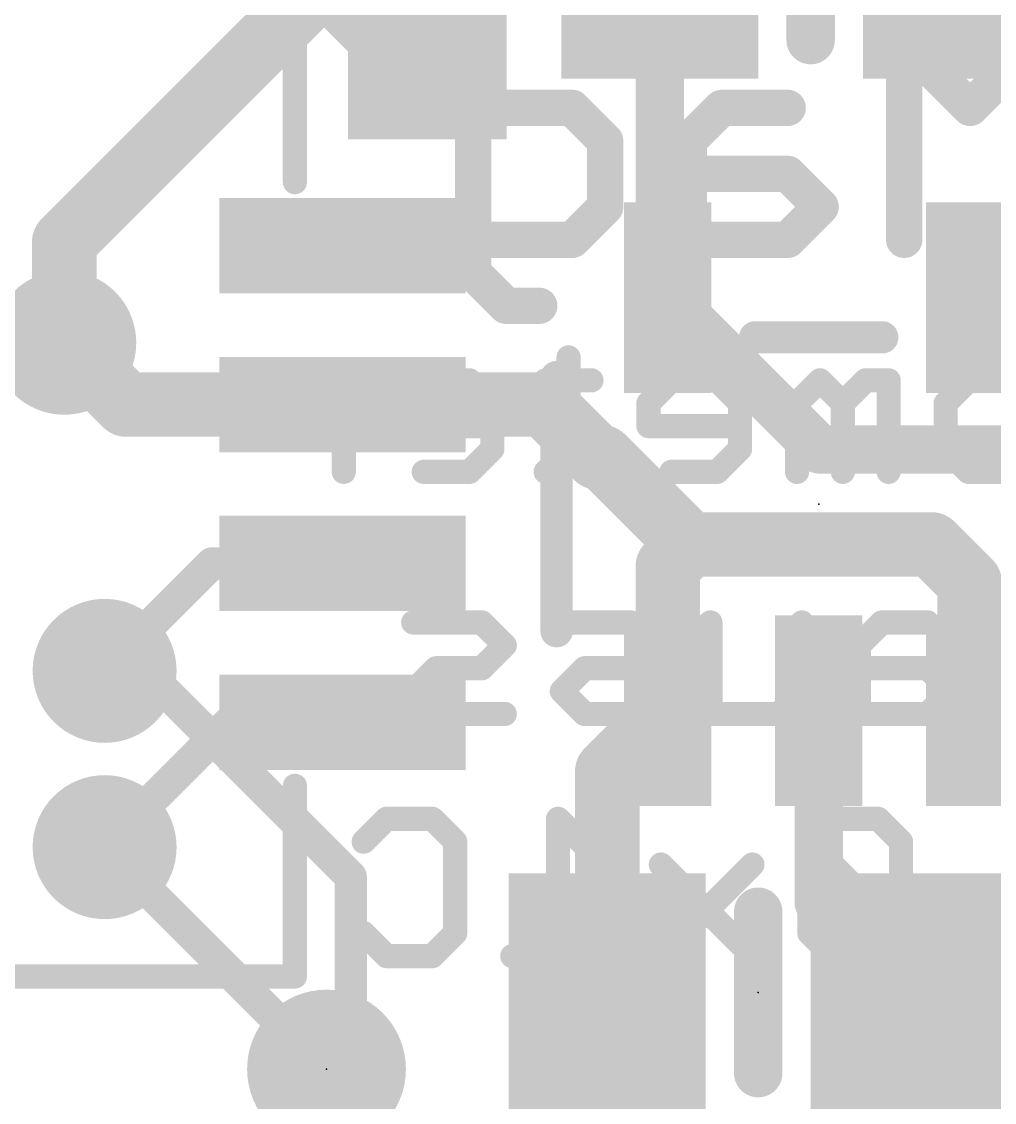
# Model space of a CAD drawing. Extents: x -0.1 to 25.5, y -0.1 to 17.9.
# Drawn here: x 3.03 to 9.16, y 5 to 11.8 of the extents above; entities that cross this region are included whole.
import ezdxf

# ---------------------------------------------------------------- set-up
doc = ezdxf.new("R2010")
doc.units = 0
for name, color, linetype in [('1', 12, 'CONTINUOUS'), ('16', 5, 'CONTINUOUS'), ('18', 110, 'CONTINUOUS'), ('21', 40, 'CONTINUOUS'), ('22', 6, 'CONTINUOUS'), ('23', 40, 'CONTINUOUS')]:
    doc.layers.add(name, color=color, linetype=linetype)

# ---------------------------------------------------------------- blocks, each defined once
blk = doc.blocks.new('RECT')
blk.add_solid([(-0.5, -0.5), (0.5, -0.5), (-0.5, 0.5), (0.5, 0.5)])
blk = doc.blocks.new('PIE')
at = {"const_width": 0.5}
blk.add_lwpolyline([(0, -0.25, 1), (0, 0.25, 1), (0, -0.25)], format="xyb", dxfattribs=at)
blk = doc.blocks.new('ROUNDV')
at = {"const_width": 0.5}
blk.add_lwpolyline([(0, -0.25, 1), (0, 0.25, 1), (0, -0.25)], format="xyb", dxfattribs=at)

msp = doc.modelspace()

# ---------------------------------------------------------------- linework, layer by layer
at = {"layer": '1'}
for points, const_width in [([(4.306, 12.573), (5.283, 11.596)], 0.254), ([(7.051, 10.1139), (7.051, 12.192)], 0.3048), ([(8.951, 12.192), (9.332, 11.811)], 0.3048), ([(5.283, 11.596), (5.588, 11.596)], 0.254), ([(7.1018, 10.0631), (7.051, 10.1139)], 0.3048), ([(7.1018, 10.0631), (8.0574, 9.1075)], 0.3048), ([(3.691, 9.39), (3.302, 9.779)], 0.4064), ([(5.054, 9.39), (3.691, 9.39)], 0.4064), ([(5.054, 9.39), (6.3252, 9.39)], 0.4064), ([(6.3252, 9.39), (6.6585, 9.0567)], 0.4064), ([(6.6585, 9.0567), (6.6913, 9.0567)], 0.4064), ([(6.6913, 9.0567), (7.239, 8.509)], 0.4064), ([(8.0574, 9.1075), (9.2685, 9.1075)], 0.3048), ([(9.779, 8.597), (9.2685, 9.1075)], 0.3048), ([(7.239, 8.509), (7.1018, 8.3718)], 0.4064), ([(8.763, 8.509), (7.239, 8.509)], 0.4064), ([(9.0018, 8.2702), (8.763, 8.509)], 0.4064), ([(7.1018, 8.3718), (7.1018, 7.4629)], 0.4064), ([(4.2324, 8.39), (3.556, 7.7136)], 0.2032), ([(5.054, 8.39), (4.2324, 8.39)], 0.2032), ([(9.0018, 7.4629), (9.0018, 8.2702)], 0.4064), ([(6.7208, 7.0819), (7.1018, 7.4629)], 0.4064), ([(8.0518, 7.4629), (8.0518, 6.2586)], 0.3048), ([(4.342, 7.39), (3.556, 6.604)], 0.2032), ([(5.054, 7.39), (4.342, 7.39)], 0.2032), ([(6.7208, 7.0819), (6.7208, 5.6896)], 0.4064), ([(8.0518, 6.2586), (8.6208, 5.6896)], 0.3048), ([(6.7208, 2.9108), (6.7208, 5.6896)], 0.4064)]:
    msp.add_lwpolyline(points, dxfattribs=dict(at, const_width=const_width))
for points, const_width in [([(5.283, 11.6595, 1), (5.283, 11.5325)], 0.127), ([(5.2381, 11.5511, 1), (5.3279, 11.6409)], 0.127), ([(5.588, 11.5325, 1), (5.588, 11.6595)], 0.127), ([(7.1049, 10.1678, 1), (6.9971, 10.06)], 0.1524), ([(7.1557, 10.117, 1), (7.0479, 10.0092)], 0.1524), ([(6.9748, 10.1139, 1), (7.1272, 10.1139)], 0.1524), ([(7.0479, 10.0092, 1), (7.1557, 10.117)], 0.1524), ([(3.3738, 9.8508, 1), (3.2302, 9.7072)], 0.2032), ([(3.691, 9.4916, 1), (3.691, 9.2884)], 0.2032), ([(5.054, 9.4916, 1), (5.054, 9.2884)], 0.2032), ([(5.054, 9.2884, 1), (5.054, 9.4916)], 0.2032), ([(6.397, 9.4618, 1), (6.2533, 9.3182)], 0.2032), ([(6.3252, 9.2884, 1), (6.3252, 9.4916)], 0.2032), ([(3.6192, 9.3182, 1), (3.7628, 9.4618)], 0.2032), ([(6.6585, 9.1583, 1), (6.6585, 8.9551)], 0.2032), ([(6.7631, 9.1285, 1), (6.6195, 8.9849)], 0.2032), ([(6.6913, 8.9551, 1), (6.6913, 9.1583)], 0.2032), ([(8.0574, 9.1837, 1), (8.0574, 9.0313)], 0.1524), ([(9.3224, 9.1614, 1), (9.2146, 9.0536)], 0.1524), ([(6.5866, 8.9849, 1), (6.7303, 9.1285)], 0.2032), ([(8.0035, 9.0536, 1), (8.1113, 9.1614)], 0.1524), ([(7.239, 8.6106, 1), (7.239, 8.4074)], 0.2032), ([(7.3108, 8.4372, 1), (7.1672, 8.5808)], 0.2032), ([(8.8348, 8.5808, 1), (8.6912, 8.4372)], 0.2032), ([(8.763, 8.4074, 1), (8.763, 8.6106)], 0.2032), ([(7.1672, 8.4372, 1), (7.3108, 8.5808)], 0.2032), ([(7.2034, 8.3718, 1), (7.0002, 8.3718)], 0.2032), ([(7.03, 8.4436, 1), (7.1736, 8.3)], 0.2032), ([(4.2324, 8.4408, 1), (4.2324, 8.3392)], 0.1016), ([(4.2683, 8.3541, 1), (4.1965, 8.4259)], 0.1016), ([(5.054, 8.3392, 1), (5.054, 8.4408)], 0.1016), ([(9.1034, 8.2702, 1), (8.9002, 8.2702)], 0.2032), ([(8.93, 8.1984, 1), (9.0736, 8.342)], 0.2032), ([(3.5201, 7.7495, 1), (3.5919, 7.6777)], 0.1016), ([(7.1736, 7.3911, 1), (7.03, 7.5347)], 0.2032), ([(7.0002, 7.4629, 1), (7.2034, 7.4629)], 0.2032), ([(8.128, 7.4629, 1), (7.9756, 7.4629)], 0.1524), ([(8.9002, 7.4629, 1), (9.1034, 7.4629)], 0.2032), ([(4.342, 7.4408, 1), (4.342, 7.3392)], 0.1016), ([(4.3779, 7.3541, 1), (4.3061, 7.4259)], 0.1016), ([(5.054, 7.3392, 1), (5.054, 7.4408)], 0.1016), ([(6.8224, 7.0819, 1), (6.6192, 7.0819)], 0.2032), ([(6.649, 7.1537, 1), (6.7926, 7.0101)], 0.2032), ([(3.5201, 6.6399, 1), (3.5919, 6.5681)], 0.1016), ([(8.1057, 6.3125, 1), (7.9979, 6.2047)], 0.1524), ([(7.9756, 6.2586, 1), (8.128, 6.2586)], 0.1524), ([(6.8224, 5.6896, 1), (6.6192, 5.6896)], 0.2032), ([(6.6192, 5.6896, 1), (6.8224, 5.6896)], 0.2032), ([(8.5669, 5.6357, 1), (8.6747, 5.7435)], 0.1524)]:
    msp.add_lwpolyline(points, format="xyb", dxfattribs=dict(at, const_width=const_width))
at = {"layer": '16'}
for points, const_width in [([(5.969, 13.081), (3.302, 10.414)], 0.4064), ([(3.302, 9.779), (3.302, 10.414)], 0.4064), ([(3.556, 7.7136), (3.81, 7.7136)], 0.2032), ([(5.1054, 6.4182), (3.81, 7.7136)], 0.2032), ([(3.556, 6.604), (4.699, 5.461)], 0.2032), ([(5.1054, 6.4182), (5.1054, 1.5653)], 0.2032), ([(4.699, 5.461), (4.699, 1.397)], 0.2032)]:
    msp.add_lwpolyline(points, dxfattribs=dict(at, const_width=const_width))
for points, const_width in [([(3.4036, 10.414, 1), (3.2004, 10.414)], 0.2032), ([(3.2302, 10.4858, 1), (3.3738, 10.3422)], 0.2032), ([(3.2004, 9.779, 1), (3.4036, 9.779)], 0.2032), ([(3.556, 7.7644, 1), (3.556, 7.6628)], 0.1016), ([(3.8459, 7.7495, 1), (3.7741, 7.6777)], 0.1016), ([(3.81, 7.6628, 1), (3.81, 7.7644)], 0.1016), ([(3.5919, 6.6399, 1), (3.5201, 6.5681)], 0.1016), ([(5.1562, 6.4182, 1), (5.0546, 6.4182)], 0.1016), ([(5.0695, 6.3823, 1), (5.1413, 6.4541)], 0.1016), ([(4.7498, 5.461, 1), (4.6482, 5.461)], 0.1016), ([(4.6631, 5.4251, 1), (4.7349, 5.4969)], 0.1016)]:
    msp.add_lwpolyline(points, format="xyb", dxfattribs=dict(at, const_width=const_width))
at = {"layer": '21'}
for points, const_width in [([(8.001, 12.7), (8.001, 11.684)], 0.3048), ([(4.754, 11.89), (4.754, 10.79)], 0.1524), ([(7.6518, 9.813), (8.4518, 9.813)], 0.2032), ([(6.4018, 9.563), (6.4018, 7.963)], 0.2032), ([(4.754, 6.99), (4.754, 5.79)], 0.1524), ([(7.6708, 6.1976), (7.6708, 5.1816)], 0.3048), ([(4.754, 5.79), (2.154, 5.79)], 0.1524)]:
    msp.add_lwpolyline(points, dxfattribs=dict(at, const_width=const_width))
for points, const_width in [([(7.9248, 11.684, 1), (8.0772, 11.684)], 0.1524), ([(4.7159, 10.79, 1), (4.7921, 10.79)], 0.0762), ([(7.6518, 9.8638, 1), (7.6518, 9.7622)], 0.1016), ([(8.4518, 9.7622, 1), (8.4518, 9.8638)], 0.1016), ([(6.4526, 9.563, 1), (6.351, 9.563)], 0.1016), ([(6.351, 7.963, 1), (6.4526, 7.963)], 0.1016), ([(4.7921, 6.99, 1), (4.7159, 6.99)], 0.0762), ([(7.747, 6.1976, 1), (7.5946, 6.1976)], 0.1524), ([(4.754, 5.7519, 1), (4.754, 5.8281)], 0.0762), ([(4.7159, 5.79, 1), (4.7921, 5.79)], 0.0762), ([(7.5946, 5.1816, 1), (7.747, 5.1816)], 0.1524)]:
    msp.add_lwpolyline(points, format="xyb", dxfattribs=dict(at, const_width=const_width))
at = {"layer": '22'}
for points, const_width in [([(8.6472, 11.6724, 1), (8.5329, 11.6724)], 0.1143), ([(8.6305, 11.7128, 1), (8.5497, 11.632)], 0.1143), ([(5.9342, 11.2571, 1), (5.8199, 11.2571)], 0.1143), ([(5.8771, 11.3143, 1), (5.8771, 11.2)], 0.1143), ([(6.5403, 11.2976, 1), (6.4595, 11.2167)], 0.1143), ([(6.4999, 11.2, 1), (6.4999, 11.3143)], 0.1143), ([(7.4412, 11.3143, 1), (7.4412, 11.2)], 0.1143), ([(7.4816, 11.2167, 1), (7.4008, 11.2976)], 0.1143), ([(7.8564, 11.2, 1), (7.8564, 11.3143)], 0.1143), ([(8.9649, 11.2976, 1), (9.0457, 11.2167)], 0.1143), ([(8.9649, 11.2167, 1), (9.0457, 11.2976)], 0.1143), ([(6.7647, 11.0495, 1), (6.6504, 11.0495)], 0.1143), ([(7.2907, 11.0495, 1), (7.1764, 11.0495)], 0.1143), ([(6.6671, 11.0091, 1), (6.7479, 11.0899)], 0.1143), ([(7.1932, 11.0899, 1), (7.274, 11.0091)], 0.1143), ([(7.2336, 10.8991, 1), (7.2336, 10.7848)], 0.1143), ([(7.8968, 10.8823, 1), (7.816, 10.8015)], 0.1143), ([(7.8564, 10.7848, 1), (7.8564, 10.8991)], 0.1143), ([(6.7479, 10.5939, 1), (6.6671, 10.6747)], 0.1143), ([(8.1044, 10.5939, 1), (8.0236, 10.6747)], 0.1143), ([(6.6504, 10.6343, 1), (6.7647, 10.6343)], 0.1143), ([(8.0236, 10.5939, 1), (8.1044, 10.6747)], 0.1143), ([(5.8771, 10.4839, 1), (5.8771, 10.3696)], 0.1143), ([(6.4595, 10.4671, 1), (6.5403, 10.3863)], 0.1143), ([(6.4999, 10.3696, 1), (6.4999, 10.4839)], 0.1143), ([(7.2336, 10.4839, 1), (7.2336, 10.3696)], 0.1143), ([(7.1764, 10.4267, 1), (7.2907, 10.4267)], 0.1143), ([(7.816, 10.4671, 1), (7.8968, 10.3863)], 0.1143), ([(7.8564, 10.3696, 1), (7.8564, 10.4839)], 0.1143), ([(8.5329, 10.4267, 1), (8.6472, 10.4267)], 0.1143), ([(5.8199, 10.2191, 1), (5.9342, 10.2191)], 0.1143), ([(5.9175, 10.2595, 1), (5.8367, 10.1787)], 0.1143), ([(6.0847, 10.0686, 1), (6.0847, 9.9543)], 0.1143), ([(6.0443, 9.9711, 1), (6.1251, 10.0519)], 0.1143), ([(6.2923, 9.9543, 1), (6.2923, 10.0686)], 0.1143), ([(6.5149, 9.6865, 1), (6.4387, 9.6865)], 0.0762), ([(4.6295, 9.5805, 1), (4.6295, 9.5043)], 0.0762), ([(4.8005, 9.5694, 1), (4.7466, 9.5155)], 0.0762), ([(4.7736, 9.5043, 1), (4.7736, 9.5805)], 0.0762), ([(5.0998, 9.5424, 1), (5.0236, 9.5424)], 0.0762), ([(5.5651, 9.5805, 1), (5.5651, 9.5043)], 0.0762), ([(5.592, 9.5155, 1), (5.5381, 9.5694)], 0.0762), ([(5.8801, 9.5694, 1), (5.8262, 9.5155)], 0.0762), ([(5.8532, 9.5043, 1), (5.8532, 9.5805)], 0.0762), ([(6.3328, 9.5805, 1), (6.3328, 9.5043)], 0.0762), ([(6.6209, 9.5043, 1), (6.6209, 9.5805)], 0.0762), ([(7.1242, 9.5805, 1), (7.1242, 9.5043)], 0.0762), ([(7.1512, 9.5155, 1), (7.0973, 9.5694)], 0.0762), ([(7.4393, 9.5694, 1), (7.3854, 9.5155)], 0.0762), ([(7.4124, 9.5043, 1), (7.4124, 9.5805)], 0.0762), ([(8.0867, 9.5694, 1), (8.0328, 9.5155)], 0.0762), ([(8.0867, 9.5155, 1), (8.0328, 9.5694)], 0.0762), ([(8.3479, 9.5805, 1), (8.3479, 9.5043)], 0.0762), ([(8.3748, 9.5155, 1), (8.3209, 9.5694)], 0.0762), ([(8.53, 9.5424, 1), (8.4538, 9.5424)], 0.0762), ([(8.4919, 9.5043, 1), (8.4919, 9.5805)], 0.0762), ([(8.9953, 9.5805, 1), (8.9953, 9.5043)], 0.0762), ([(9.0222, 9.5155, 1), (8.9683, 9.5694)], 0.0762), ([(5.4591, 9.3984, 1), (5.3829, 9.3984)], 0.0762), ([(5.3941, 9.4253, 1), (5.4479, 9.3714)], 0.0762), ([(6.0353, 9.3984, 1), (5.9591, 9.3984)], 0.0762), ([(5.9703, 9.3714, 1), (6.0242, 9.4253)], 0.0762), ([(6.9532, 9.4253, 1), (7.0071, 9.3714)], 0.0762), ([(7.0183, 9.3984, 1), (6.9421, 9.3984)], 0.0762), ([(7.5945, 9.3984, 1), (7.5183, 9.3984)], 0.0762), ([(7.5295, 9.3714, 1), (7.5834, 9.4253)], 0.0762), ([(7.9538, 9.3984, 1), (7.8776, 9.3984)], 0.0762), ([(7.8888, 9.4253, 1), (7.9427, 9.3714)], 0.0762), ([(8.2419, 9.3984, 1), (8.1657, 9.3984)], 0.0762), ([(8.1769, 9.4253, 1), (8.2308, 9.3714)], 0.0762), ([(8.1769, 9.3714, 1), (8.2308, 9.4253)], 0.0762), ([(8.8893, 9.3984, 1), (8.8131, 9.3984)], 0.0762), ([(8.8243, 9.4253, 1), (8.8782, 9.3714)], 0.0762), ([(5.421, 9.2924, 1), (5.421, 9.2162)], 0.0762), ([(5.9972, 9.2162, 1), (5.9972, 9.2924)], 0.0762), ([(6.9802, 9.2924, 1), (6.9802, 9.2162)], 0.0762), ([(7.5564, 9.2162, 1), (7.5564, 9.2924)], 0.0762), ([(5.0348, 9.2274, 1), (5.0886, 9.2813)], 0.0762), ([(5.3829, 9.2543, 1), (5.4591, 9.2543)], 0.0762), ([(6.9421, 9.2543, 1), (7.0183, 9.2543)], 0.0762), ([(6.0242, 9.0833, 1), (5.9703, 9.1372)], 0.0762), ([(6.5038, 9.0833, 1), (6.4499, 9.1372)], 0.0762), ([(7.5834, 9.0833, 1), (7.5295, 9.1372)], 0.0762), ([(8.8782, 9.1372, 1), (8.8243, 9.0833)], 0.0762), ([(5.9591, 9.1103, 1), (6.0353, 9.1103)], 0.0762), ([(6.4387, 9.1103, 1), (6.5149, 9.1103)], 0.0762), ([(7.5183, 9.1103, 1), (7.5945, 9.1103)], 0.0762), ([(8.8131, 9.1103, 1), (8.8893, 9.1103)], 0.0762), ([(5.0236, 8.9662, 1), (5.0998, 8.9662)], 0.0762), ([(5.5651, 9.0043, 1), (5.5651, 8.9281)], 0.0762), ([(5.8262, 8.9931, 1), (5.8801, 8.9393)], 0.0762), ([(5.8532, 8.9281, 1), (5.8532, 9.0043)], 0.0762), ([(6.3058, 8.9931, 1), (6.3597, 8.9393)], 0.0762), ([(7.1242, 9.0043, 1), (7.1242, 8.9281)], 0.0762), ([(7.3854, 8.9931, 1), (7.4393, 8.9393)], 0.0762), ([(7.4124, 8.9281, 1), (7.4124, 9.0043)], 0.0762), ([(7.8776, 8.9662, 1), (7.9538, 8.9662)], 0.0762), ([(8.1657, 8.9662, 1), (8.2419, 8.9662)], 0.0762), ([(8.4538, 8.9662, 1), (8.53, 8.9662)], 0.0762), ([(8.9953, 9.0043, 1), (8.9953, 8.9281)], 0.0762), ([(8.9683, 8.9393, 1), (9.0222, 8.9931)], 0.0762), ([(5.499, 8.0565, 1), (5.499, 7.9803)], 0.0762), ([(5.9581, 8.0454, 1), (5.9042, 7.9915)], 0.0762), ([(5.9311, 7.9803, 1), (5.9311, 8.0565)], 0.0762), ([(6.4345, 8.0565, 1), (6.4345, 7.9803)], 0.0762), ([(6.8936, 8.0454, 1), (6.8397, 7.9915)], 0.0762), ([(6.8666, 7.9803, 1), (6.8666, 8.0565)], 0.0762), ([(7.4081, 8.0184, 1), (7.3319, 8.0184)], 0.0762), ([(7.9843, 8.0184, 1), (7.9081, 8.0184)], 0.0762), ([(8.4496, 8.0565, 1), (8.4496, 7.9803)], 0.0762), ([(8.4765, 7.9915, 1), (8.4226, 8.0454)], 0.0762), ([(8.7377, 7.9803, 1), (8.7377, 8.0565)], 0.0762), ([(6.1021, 7.8474, 1), (6.0482, 7.9013)], 0.0762), ([(6.0482, 7.8474, 1), (6.1021, 7.9013)], 0.0762), ([(7.0376, 7.8474, 1), (6.9838, 7.9013)], 0.0762), ([(6.9838, 7.8474, 1), (7.0376, 7.9013)], 0.0762), ([(8.3436, 7.8744, 1), (8.2674, 7.8744)], 0.0762), ([(8.2786, 7.9013, 1), (8.3324, 7.8474)], 0.0762), ([(5.643, 7.7684, 1), (5.643, 7.6922)], 0.0762), ([(5.6699, 7.7034, 1), (5.6161, 7.7573)], 0.0762), ([(5.9042, 7.7573, 1), (5.9581, 7.7034)], 0.0762), ([(5.9311, 7.6922, 1), (5.9311, 7.7684)], 0.0762), ([(6.5785, 7.7684, 1), (6.5785, 7.6922)], 0.0762), ([(6.6055, 7.7034, 1), (6.5516, 7.7573)], 0.0762), ([(6.8397, 7.7573, 1), (6.8936, 7.7034)], 0.0762), ([(6.8666, 7.6922, 1), (6.8666, 7.7684)], 0.0762), ([(8.3055, 7.7684, 1), (8.3055, 7.6922)], 0.0762), ([(8.7646, 7.7573, 1), (8.7107, 7.7034)], 0.0762), ([(8.7377, 7.6922, 1), (8.7377, 7.7684)], 0.0762), ([(5.5259, 7.6132, 1), (5.472, 7.5593)], 0.0762), ([(5.472, 7.6132, 1), (5.5259, 7.5593)], 0.0762), ([(6.4614, 7.6132, 1), (6.4075, 7.5593)], 0.0762), ([(6.4075, 7.6132, 1), (6.4614, 7.5593)], 0.0762), ([(7.9081, 7.5863, 1), (7.9843, 7.5863)], 0.0762), ([(7.9732, 7.5593, 1), (7.9193, 7.6132)], 0.0762), ([(8.9087, 7.5593, 1), (8.8548, 7.6132)], 0.0762), ([(8.8548, 7.5593, 1), (8.9087, 7.6132)], 0.0762), ([(5.643, 7.4803, 1), (5.643, 7.4041)], 0.0762), ([(5.6161, 7.4153, 1), (5.6699, 7.4691)], 0.0762), ([(6.0752, 7.4041, 1), (6.0752, 7.4803)], 0.0762), ([(6.5785, 7.4803, 1), (6.5785, 7.4041)], 0.0762), ([(6.5516, 7.4153, 1), (6.6055, 7.4691)], 0.0762), ([(7.0107, 7.4041, 1), (7.0107, 7.4803)], 0.0762), ([(7.37, 7.4803, 1), (7.37, 7.4041)], 0.0762), ([(7.7752, 7.4691, 1), (7.8291, 7.4153)], 0.0762), ([(7.8022, 7.4041, 1), (7.8022, 7.4803)], 0.0762), ([(8.3055, 7.4803, 1), (8.3055, 7.4041)], 0.0762), ([(8.7107, 7.4691, 1), (8.7646, 7.4153)], 0.0762), ([(8.7377, 7.4041, 1), (8.7377, 7.4803)], 0.0762), ([(7.3319, 7.4422, 1), (7.4081, 7.4422)], 0.0762), ([(8.2674, 7.4422, 1), (8.3436, 7.4422)], 0.0762), ([(5.3312, 6.8206, 1), (5.3312, 6.7444)], 0.0762), ([(5.3581, 6.7556, 1), (5.3042, 6.8095)], 0.0762), ([(5.6462, 6.8095, 1), (5.5923, 6.7556)], 0.0762), ([(5.6193, 6.7444, 1), (5.6193, 6.8206)], 0.0762), ([(6.4377, 6.8095, 1), (6.3838, 6.7556)], 0.0762), ([(6.4488, 6.7825, 1), (6.3726, 6.7825)], 0.0762), ([(8.1377, 6.8206, 1), (8.1377, 6.7444)], 0.0762), ([(8.1647, 6.7556, 1), (8.1108, 6.8095)], 0.0762), ([(8.4528, 6.8095, 1), (8.3989, 6.7556)], 0.0762), ([(8.4258, 6.7444, 1), (8.4258, 6.8206)], 0.0762), ([(5.1602, 6.6654, 1), (5.2141, 6.6115)], 0.0762), ([(5.8014, 6.6385, 1), (5.7252, 6.6385)], 0.0762), ([(5.7364, 6.6115, 1), (5.7903, 6.6654)], 0.0762), ([(8.0206, 6.6654, 1), (7.9667, 6.6115)], 0.0762), ([(7.9667, 6.6654, 1), (8.0206, 6.6115)], 0.0762), ([(8.0318, 6.6385, 1), (7.9556, 6.6385)], 0.0762), ([(8.608, 6.6385, 1), (8.5318, 6.6385)], 0.0762), ([(8.543, 6.6115, 1), (8.5968, 6.6654)], 0.0762), ([(6.6719, 6.4675, 1), (6.7258, 6.5214)], 0.0762), ([(7.0851, 6.5214, 1), (7.0312, 6.4675)], 0.0762), ([(7.6613, 6.4675, 1), (7.6074, 6.5214)], 0.0762), ([(5.2141, 6.0892, 1), (5.1602, 6.0353)], 0.0762), ([(5.7903, 6.0353, 1), (5.7364, 6.0892)], 0.0762), ([(8.0206, 6.0892, 1), (7.9667, 6.0353)], 0.0762), ([(8.5968, 6.0353, 1), (8.543, 6.0892)], 0.0762), ([(8.543, 6.0353, 1), (8.5968, 6.0892)], 0.0762), ([(5.7252, 6.0623, 1), (5.8014, 6.0623)], 0.0762), ([(7.9556, 6.0623, 1), (8.0318, 6.0623)], 0.0762), ([(8.5318, 6.0623, 1), (8.608, 6.0623)], 0.0762), ([(5.3312, 5.9563, 1), (5.3312, 5.8801)], 0.0762), ([(5.6193, 5.8801, 1), (5.6193, 5.9563)], 0.0762), ([(6.1226, 5.9563, 1), (6.1226, 5.8801)], 0.0762), ([(6.6989, 5.8801, 1), (6.6989, 5.9563)], 0.0762), ([(8.1377, 5.9563, 1), (8.1377, 5.8801)], 0.0762), ([(8.4258, 5.8801, 1), (8.4258, 5.9563)], 0.0762), ([(5.3042, 5.8913, 1), (5.3581, 5.9451)], 0.0762), ([(5.5923, 5.9451, 1), (5.6462, 5.8913)], 0.0762), ([(6.3726, 5.9182, 1), (6.4488, 5.9182)], 0.0762), ([(7.0312, 5.9451, 1), (7.0851, 5.8913)], 0.0762), ([(7.6074, 5.8913, 1), (7.6613, 5.9451)], 0.0762), ([(8.1108, 5.8913, 1), (8.1647, 5.9451)], 0.0762), ([(8.3989, 5.9451, 1), (8.4528, 5.8913)], 0.0762)]:
    msp.add_lwpolyline(points, format="xyb", dxfattribs=dict(at, const_width=const_width))
for points, const_width in [([(9.0053, 11.2571), (8.5901, 11.6724)], 0.2286), ([(8.5901, 11.6724), (8.5901, 10.4267)], 0.2286), ([(9.4205, 11.6724), (9.0053, 11.2571)], 0.2286), ([(5.8771, 10.2191), (5.8771, 11.2571)], 0.2286), ([(5.8771, 11.2571), (6.4999, 11.2571)], 0.2286), ([(6.4999, 11.2571), (6.7075, 11.0495)], 0.2286), ([(7.4412, 11.2571), (7.2336, 11.0495)], 0.2286), ([(7.8564, 11.2571), (7.4412, 11.2571)], 0.2286), ([(6.7075, 11.0495), (6.7075, 10.6343)], 0.2286), ([(7.2336, 11.0495), (7.2336, 10.4267)], 0.2286), ([(7.8564, 10.8419), (7.2336, 10.8419)], 0.2286), ([(8.064, 10.6343), (7.8564, 10.8419)], 0.2286), ([(6.7075, 10.6343), (6.4999, 10.4267)], 0.2286), ([(7.8564, 10.4267), (8.064, 10.6343)], 0.2286), ([(6.4999, 10.4267), (5.8771, 10.4267)], 0.2286), ([(7.2336, 10.4267), (7.8564, 10.4267)], 0.2286), ([(6.0847, 10.0115), (5.8771, 10.2191)], 0.2286), ([(6.2923, 10.0115), (6.0847, 10.0115)], 0.2286), ([(6.4768, 9.6865), (6.4768, 9.1103)], 0.1524), ([(4.7736, 9.5424), (4.6295, 9.5424)], 0.1524), ([(5.0617, 9.2543), (4.7736, 9.5424)], 0.1524), ([(5.0617, 8.9662), (5.0617, 9.5424)], 0.1524), ([(5.5651, 9.5424), (5.421, 9.3984)], 0.1524), ([(5.8532, 9.5424), (5.5651, 9.5424)], 0.1524), ([(5.9972, 9.3984), (5.8532, 9.5424)], 0.1524), ([(6.6209, 9.5424), (6.3328, 9.5424)], 0.1524), ([(7.1242, 9.5424), (6.9802, 9.3984)], 0.1524), ([(7.4124, 9.5424), (7.1242, 9.5424)], 0.1524), ([(7.5564, 9.3984), (7.4124, 9.5424)], 0.1524), ([(8.0598, 9.5424), (7.9157, 9.3984)], 0.1524), ([(8.2038, 9.3984), (8.0598, 9.5424)], 0.1524), ([(8.3479, 9.5424), (8.2038, 9.3984)], 0.1524), ([(8.4919, 9.5424), (8.3479, 9.5424)], 0.1524), ([(8.4919, 8.9662), (8.4919, 9.5424)], 0.1524), ([(8.8512, 9.3984), (8.9953, 9.5424)], 0.1524), ([(8.9953, 9.5424), (9.2834, 9.5424)], 0.1524), ([(5.421, 9.3984), (5.421, 9.2543)], 0.1524), ([(5.9972, 9.1103), (5.9972, 9.3984)], 0.1524), ([(6.9802, 9.3984), (6.9802, 9.2543)], 0.1524), ([(7.5564, 9.1103), (7.5564, 9.3984)], 0.1524), ([(7.9157, 9.3984), (7.9157, 8.9662)], 0.1524), ([(8.2038, 9.3984), (8.2038, 8.9662)], 0.1524), ([(8.8512, 9.1103), (8.8512, 9.3984)], 0.1524), ([(5.421, 9.2543), (5.9972, 9.2543)], 0.1524), ([(6.9802, 9.2543), (7.5564, 9.2543)], 0.1524), ([(5.8532, 8.9662), (5.9972, 9.1103)], 0.1524), ([(6.4768, 9.1103), (6.3328, 8.9662)], 0.1524), ([(7.4124, 8.9662), (7.5564, 9.1103)], 0.1524), ([(8.9953, 8.9662), (8.8512, 9.1103)], 0.1524), ([(5.5651, 8.9662), (5.8532, 8.9662)], 0.1524), ([(7.1242, 8.9662), (7.4124, 8.9662)], 0.1524), ([(9.2834, 8.9662), (8.9953, 8.9662)], 0.1524), ([(5.9311, 8.0184), (5.499, 8.0184)], 0.1524), ([(6.0752, 7.8744), (5.9311, 8.0184)], 0.1524), ([(6.8666, 8.0184), (6.4345, 8.0184)], 0.1524), ([(7.0107, 7.8744), (6.8666, 8.0184)], 0.1524), ([(7.37, 7.4422), (7.37, 8.0184)], 0.1524), ([(7.9462, 8.0184), (7.9462, 7.5863)], 0.1524), ([(8.4496, 8.0184), (8.3055, 7.8744)], 0.1524), ([(8.7377, 8.0184), (8.4496, 8.0184)], 0.1524), ([(5.9311, 7.7303), (6.0752, 7.8744)], 0.1524), ([(6.8666, 7.7303), (7.0107, 7.8744)], 0.1524), ([(8.3055, 7.8744), (8.3055, 7.4422)], 0.1524), ([(5.499, 7.5863), (5.643, 7.7303)], 0.1524), ([(5.643, 7.7303), (5.9311, 7.7303)], 0.1524), ([(6.4345, 7.5863), (6.5785, 7.7303)], 0.1524), ([(6.5785, 7.7303), (6.8666, 7.7303)], 0.1524), ([(8.7377, 7.7303), (8.3055, 7.7303)], 0.1524), ([(8.8817, 7.5863), (8.7377, 7.7303)], 0.1524), ([(5.643, 7.4422), (5.499, 7.5863)], 0.1524), ([(6.5785, 7.4422), (6.4345, 7.5863)], 0.1524), ([(7.9462, 7.5863), (7.8022, 7.4422)], 0.1524), ([(8.7377, 7.4422), (8.8817, 7.5863)], 0.1524), ([(6.0752, 7.4422), (5.643, 7.4422)], 0.1524), ([(7.0107, 7.4422), (6.5785, 7.4422)], 0.1524), ([(7.8022, 7.4422), (7.37, 7.4422)], 0.1524), ([(8.3055, 7.4422), (8.7377, 7.4422)], 0.1524), ([(5.1871, 6.6385), (5.3312, 6.7825)], 0.1524), ([(5.3312, 6.7825), (5.6193, 6.7825)], 0.1524), ([(5.6193, 6.7825), (5.7633, 6.6385)], 0.1524), ([(6.6989, 6.4944), (6.4107, 6.7825)], 0.1524), ([(6.4107, 6.7825), (6.4107, 5.9182)], 0.1524), ([(8.1377, 6.7825), (7.9937, 6.6385)], 0.1524), ([(8.4258, 6.7825), (8.1377, 6.7825)], 0.1524), ([(8.5699, 6.6385), (8.4258, 6.7825)], 0.1524), ([(5.7633, 6.6385), (5.7633, 6.0623)], 0.1524), ([(7.9937, 6.6385), (7.9937, 6.0623)], 0.1524), ([(8.5699, 6.0623), (7.9937, 6.6385)], 0.1524), ([(8.5699, 6.0623), (8.5699, 6.6385)], 0.1524), ([(7.6344, 6.4944), (7.0582, 5.9182)], 0.1524), ([(7.6344, 5.9182), (7.0582, 6.4944)], 0.1524), ([(5.3312, 5.9182), (5.1871, 6.0623)], 0.1524), ([(5.7633, 6.0623), (5.6193, 5.9182)], 0.1524), ([(7.9937, 6.0623), (8.1377, 5.9182)], 0.1524), ([(8.4258, 5.9182), (8.5699, 6.0623)], 0.1524), ([(5.6193, 5.9182), (5.3312, 5.9182)], 0.1524), ([(6.6989, 5.9182), (6.1226, 5.9182)], 0.1524), ([(8.1377, 5.9182), (8.4258, 5.9182)], 0.1524)]:
    msp.add_lwpolyline(points, dxfattribs=dict(at, const_width=const_width))
at = {"layer": '23'}
for p in [(8.0518, 8.763), (7.6708, 5.6896), (4.953, 5.207)]:
    msp.add_point(p, dxfattribs=at)

# ---------------------------------------------------------------- block references
at = {"layer": '1'}
for p, xscale, yscale in [((7.051, 12.192), 1.24, 1.5), ((8.951, 12.192), 1.24, 1.5), ((5.054, 10.39), 1.55, 0.6), ((7.1018, 10.0631), 0.55, 1.2), ((9.0018, 10.0631), 0.55, 1.2), ((5.054, 9.39), 1.55, 0.6), ((5.054, 8.39), 1.55, 0.6), ((7.1018, 7.4629), 0.55, 1.2), ((8.0518, 7.4629), 0.55, 1.2), ((9.0018, 7.4629), 0.55, 1.2), ((5.054, 7.39), 1.55, 0.6), ((6.7208, 5.6896), 1.24, 1.5), ((8.6208, 5.6896), 1.24, 1.5)]:
    msp.add_blockref('RECT', p, dxfattribs=dict(at, xscale=xscale, yscale=yscale))
at = {"layer": '1', "xscale": 1.075, "rotation": 270}
msp.add_blockref('RECT', (5.588, 11.596), dxfattribs=at)
at = {"layer": '1'}
msp.add_blockref('PIE', (4.953, 5.207), dxfattribs=at)
at = {"layer": '18', "xscale": 0.9064, "yscale": 0.9064}
for p in [(3.302, 9.779), (3.302, 9.779), (3.556, 7.7136), (3.556, 7.7136), (3.556, 6.604), (3.556, 6.604)]:
    msp.add_blockref('ROUNDV', p, dxfattribs=at)

doc.saveas('drawing.dxf')
